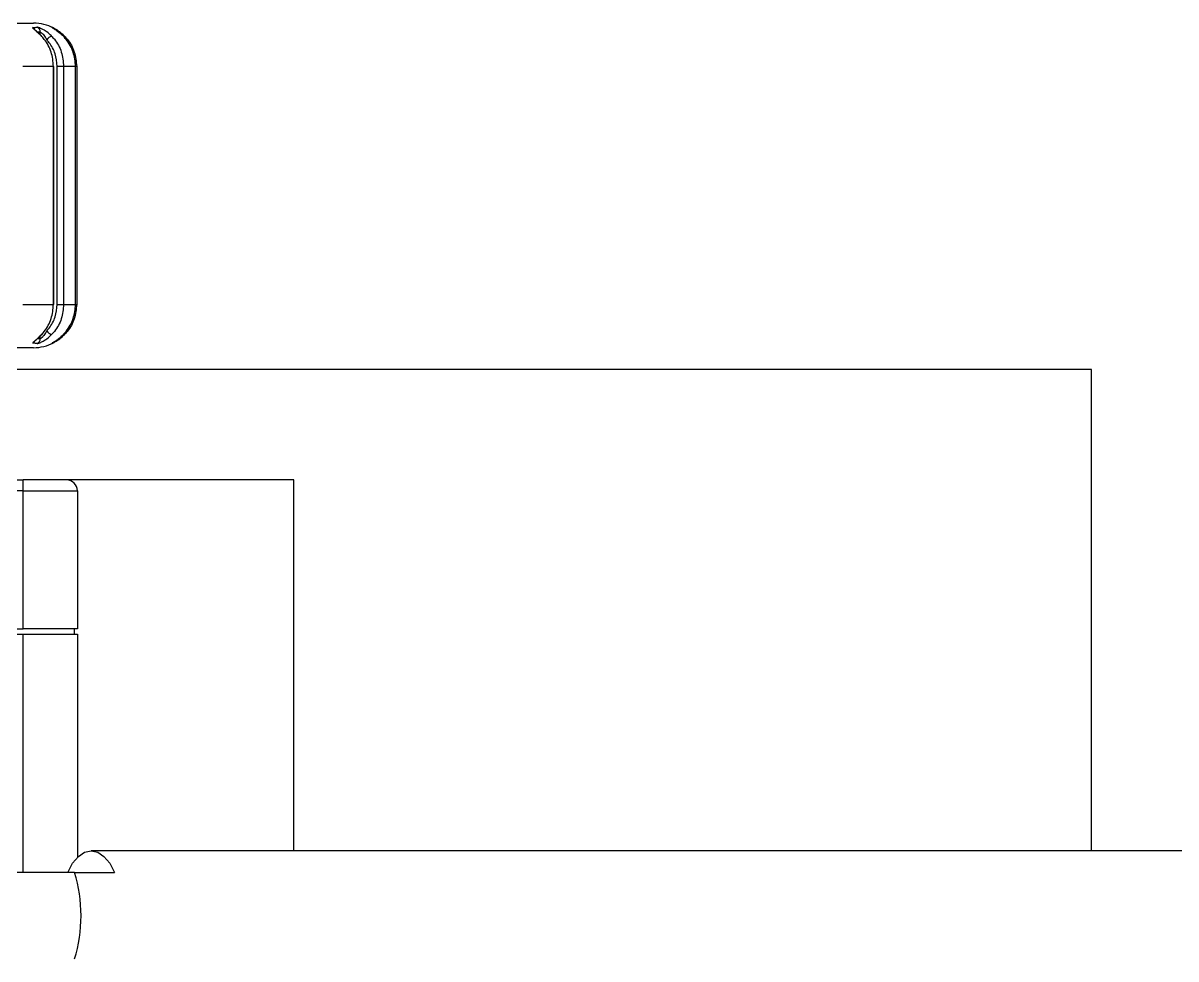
# Model space of a CAD drawing. Header units: millimetres. Extents: x -2889 to 8174, y 2447 to 8478.
# Drawn here: x 1619.6 to 1630.26, y 3404.97 to 3413.62 of the extents above; entities that cross this region are included whole.
import ezdxf

# ---------------------------------------------------------------- set-up
doc = ezdxf.new("R2010")
doc.units = ezdxf.units.MM

msp = doc.modelspace()

# ---------------------------------------------------------------- linework, layer by layer
at = {"color": 7, "linetype": 'Continuous', "lineweight": 25}
for p, q in [((1608.494, 3413.615), (1619.694, 3413.615)), ((1619.879, 3413.215), (1619.596, 3413.215)), ((1619.879, 3411.015), (1619.879, 3413.215)), ((1619.879, 3413.215), (1619.881, 3413.215)), ((1619.881, 3411.015), (1619.881, 3413.215)), ((1619.973, 3413.215), (1619.914, 3413.215)), ((1619.914, 3411.015), (1619.914, 3413.215)), ((1620.084, 3413.215), (1619.973, 3413.215)), ((1619.973, 3413.215), (1619.973, 3411.015)), ((1620.084, 3411.015), (1620.084, 3413.215)), ((1620.084, 3411.015), (1620.084, 3413.215)), ((1620.084, 3413.215), (1620.084, 3413.215)), ((1620.094, 3413.215), (1620.094, 3411.015)), ((1619.596, 3411.015), (1619.879, 3411.015)), ((1619.881, 3411.015), (1619.879, 3411.015)), ((1619.914, 3411.015), (1619.973, 3411.015)), ((1619.973, 3411.015), (1620.084, 3411.015)), ((1620.084, 3411.015), (1620.084, 3411.015)), ((1619.694, 3410.615), (1608.494, 3410.615)), ((1629.474, 3410.415), (1564.474, 3410.415)), ((1629.474, 3405.965), (1629.474, 3410.415)), ((1619.4, 3409.393), (1619.6, 3409.393)), ((1619.6, 3409.293), (1619.6, 3409.393)), ((1620, 3409.393), (1619.6, 3409.393)), ((1622.1, 3409.393), (1620, 3409.393)), ((1622.1, 3405.965), (1622.1, 3409.393)), ((1619.6, 3409.293), (1619.4, 3409.293)), ((1619.6, 3408.018), (1619.6, 3409.293)), ((1619.6, 3409.293), (1620.1, 3409.293)), ((1620.1, 3409.293), (1620.1, 3408.018)), ((1619.4, 3408.018), (1619.6, 3408.018)), ((1620.1, 3408.018), (1619.6, 3408.018)), ((1620.07, 3408.018), (1620.07, 3407.968)), ((1619.4, 3407.968), (1619.6, 3407.968)), ((1619.6, 3407.968), (1620.1, 3407.968)), ((1620.1, 3407.968), (1620.1, 3405.904)), ((1643.06, 3405.965), (1620.228, 3405.965)), ((1620.073, 3405.765), (1619.434, 3405.765)), ((1620.073, 3405.765), (1620.444, 3405.765))]:
    msp.add_line(p, q, dxfattribs=at)
at = {"color": 8, "linetype": 'Continuous', "lineweight": 25}
for p, q in [((1619.757, 3413.508), (1619.757, 3413.532)), ((1620.094, 3413.215), (1620.084, 3413.215)), ((1620.084, 3411.015), (1620.094, 3411.015)), ((1619.757, 3410.699), (1619.757, 3410.723)), ((1619.6, 3405.765), (1619.6, 3407.968))]:
    msp.add_line(p, q, dxfattribs=at)
at = {"color": 7, "linetype": 'Continuous', "lineweight": 25, "flags": 128}
for points in [[(1619.781, 3410.749), (1619.781, 3410.749), (1619.779, 3410.748)], [(1619.872, 3410.658), (1619.872, 3410.658), (1619.865, 3410.654)], [(1619.873, 3410.661), (1619.872, 3410.661), (1619.866, 3410.657)], [(1620.011, 3405.765), (1620.056, 3405.85), (1620.109, 3405.913), (1620.167, 3405.952), (1620.228, 3405.965), (1620.288, 3405.952), (1620.346, 3405.913), (1620.399, 3405.85), (1620.444, 3405.765)]]:
    msp.add_lwpolyline(points, dxfattribs=at)
at = {"color": 8, "linetype": 'Continuous', "lineweight": 25}
for centre, radius, start, end in [((1619.665, 3413.53), 0.0496, 34.5548, 63.1249), ((1619.844, 3413.532), 0.05, 41.8889, 64.5849), ((1619.665, 3410.701), 0.0496, 296.8748, 325.3571)]:
    msp.add_arc(centre, radius, start, end, dxfattribs=at)
at = {"color": 7, "linetype": 'Continuous', "lineweight": 25}
for centre, radius, start, end in [((1619.694, 3413.215), 0.4, 62.0225, 90), ((1619.707, 3413.532), 0.0501, 359.7762, 63.7422), ((1619.923, 3413.369), 0.141, 115.8226, 139.3493), ((1619.923, 3410.862), 0.141, 220.6507, 244.1774), ((1619.694, 3411.015), 0.4, 270, 297.7862), ((1619.707, 3410.699), 0.0501, 296.2578, 0.2238), ((1620, 3409.293), 0.1, 0, 90), ((1618.784, 3405.365), 1.35, 0, 17.2353), ((1618.784, 3405.365), 1.35, 342.7647, 0)]:
    msp.add_arc(centre, radius, start, end, dxfattribs=at)
for points, knots in [([(1619.688, 3413.574), (1619.687, 3413.574), (1619.685, 3413.573), (1619.688, 3413.568), (1619.697, 3413.561), (1619.712, 3413.548), (1619.743, 3413.521), (1619.766, 3413.497), (1619.779, 3413.483)], [0, 0, 0, 0, 0.092122, 0.262386, 0.269354, 0.484813, 0.707237, 1, 1, 1, 1]), ([(1619.688, 3413.574), (1619.695, 3413.575), (1619.708, 3413.576), (1619.722, 3413.577), (1619.729, 3413.577)], [0, 0, 0, 0, 0.502163, 1, 1, 1, 1]), ([(1619.778, 3413.484), (1619.774, 3413.49), (1619.758, 3413.508), (1619.735, 3413.529), (1619.715, 3413.546), (1619.707, 3413.554), (1619.704, 3413.557), (1619.704, 3413.556), (1619.704, 3413.556)], [0, 0, 0, 0, 0.16536, 0.530363, 0.752492, 0.88644, 0.97382, 1, 1, 1, 1]), ([(1619.862, 3413.495), (1619.861, 3413.496), (1619.847, 3413.51), (1619.823, 3413.531), (1619.788, 3413.553), (1619.76, 3413.567), (1619.739, 3413.575), (1619.732, 3413.576), (1619.729, 3413.577)], [0, 0, 0, 0, 0.017221, 0.303134, 0.498408, 0.673919, 0.839322, 1, 1, 1, 1]), ([(1619.98, 3413.495), (1619.979, 3413.496), (1619.965, 3413.51), (1619.941, 3413.531), (1619.909, 3413.553), (1619.885, 3413.567), (1619.869, 3413.575), (1619.867, 3413.576), (1619.865, 3413.577)], [0, 0, 0, 0, 0.017221, 0.303134, 0.498408, 0.673919, 0.839322, 1, 1, 1, 1]), ([(1619.866, 3413.574), (1619.866, 3413.575), (1619.866, 3413.576), (1619.865, 3413.577), (1619.865, 3413.577)], [0, 0, 0, 0, 0.501974, 1, 1, 1, 1]), ([(1619.893, 3413.557), (1619.888, 3413.561), (1619.879, 3413.566), (1619.873, 3413.57), (1619.873, 3413.57), (1619.873, 3413.57)], [0, 0, 0, 0, 0.560126, 0.866722, 1, 1, 1, 1]), ([(1619.893, 3413.557), (1619.898, 3413.554), (1619.912, 3413.545), (1619.944, 3413.521), (1619.968, 3413.496), (1619.981, 3413.483)], [0, 0, 0, 0, 0.188864, 0.53906, 1, 1, 1, 1]), ([(1619.757, 3413.532), (1619.758, 3413.531), (1619.759, 3413.531), (1619.764, 3413.528), (1619.772, 3413.523), (1619.784, 3413.511), (1619.801, 3413.49), (1619.81, 3413.472), (1619.816, 3413.46)], [0, 0, 0, 0, 0.11624, 0.138706, 0.285713, 0.452162, 0.653789, 1, 1, 1, 1]), ([(1619.879, 3413.215), (1619.875, 3413.26), (1619.866, 3413.35), (1619.818, 3413.437), (1619.784, 3413.477), (1619.779, 3413.483)], [0, 0, 0, 0, 0.460321, 0.920593, 1, 1, 1, 1]), ([(1619.914, 3413.215), (1619.91, 3413.255), (1619.902, 3413.333), (1619.857, 3413.414), (1619.824, 3413.452), (1619.816, 3413.46)], [0, 0, 0, 0, 0.435439, 0.870878, 1, 1, 1, 1]), ([(1619.862, 3413.495), (1619.87, 3413.485), (1619.909, 3413.443), (1619.96, 3413.35), (1619.969, 3413.26), (1619.973, 3413.215)], [0, 0, 0, 0, 0.129122, 0.56456, 1, 1, 1, 1]), ([(1619.98, 3413.495), (1619.989, 3413.485), (1620.028, 3413.443), (1620.08, 3413.35), (1620.089, 3413.26), (1620.094, 3413.215)], [0, 0, 0, 0, 0.129122, 0.56456, 1, 1, 1, 1]), ([(1620.084, 3413.215), (1620.079, 3413.26), (1620.07, 3413.35), (1620.02, 3413.437), (1619.986, 3413.477), (1619.981, 3413.483)], [0, 0, 0, 0, 0.460321, 0.920593, 1, 1, 1, 1]), ([(1619.779, 3410.748), (1619.784, 3410.754), (1619.818, 3410.794), (1619.866, 3410.881), (1619.875, 3410.971), (1619.879, 3411.015)], [0, 0, 0, 0, 0.079407, 0.539679, 1, 1, 1, 1]), ([(1619.816, 3410.771), (1619.824, 3410.779), (1619.857, 3410.817), (1619.902, 3410.898), (1619.91, 3410.976), (1619.914, 3411.015)], [0, 0, 0, 0, 0.129122, 0.564561, 1, 1, 1, 1]), ([(1619.973, 3411.015), (1619.969, 3410.971), (1619.96, 3410.881), (1619.909, 3410.788), (1619.87, 3410.746), (1619.862, 3410.736)], [0, 0, 0, 0, 0.43544, 0.870878, 1, 1, 1, 1]), ([(1620.094, 3411.015), (1620.089, 3410.971), (1620.08, 3410.881), (1620.028, 3410.788), (1619.989, 3410.746), (1619.98, 3410.736)], [0, 0, 0, 0, 0.4354396, 0.8708783, 1, 1, 1, 1]), ([(1619.981, 3410.748), (1619.986, 3410.754), (1620.02, 3410.794), (1620.07, 3410.881), (1620.079, 3410.971), (1620.084, 3411.015)], [0, 0, 0, 0, 0.079407, 0.539679, 1, 1, 1, 1]), ([(1619.816, 3410.771), (1619.81, 3410.759), (1619.8, 3410.741), (1619.784, 3410.72), (1619.774, 3410.71), (1619.767, 3410.704), (1619.762, 3410.702), (1619.759, 3410.7), (1619.758, 3410.699), (1619.757, 3410.699)], [0, 0, 0, 0, 0.3437348, 0.56662, 0.7039681, 0.7627338, 0.8790153, 0.917663, 1, 1, 1, 1]), ([(1619.779, 3410.748), (1619.778, 3410.747), (1619.765, 3410.732), (1619.742, 3410.709), (1619.713, 3410.684), (1619.695, 3410.669), (1619.685, 3410.66), (1619.687, 3410.658), (1619.688, 3410.657)], [0, 0, 0, 0, 0.017352, 0.313761, 0.508689, 0.681484, 0.843326, 1, 1, 1, 1]), ([(1619.729, 3410.654), (1619.722, 3410.654), (1619.708, 3410.655), (1619.695, 3410.656), (1619.688, 3410.657)], [0, 0, 0, 0, 0.497837, 1, 1, 1, 1]), ([(1619.704, 3410.674), (1619.704, 3410.675), (1619.704, 3410.675), (1619.707, 3410.678), (1619.715, 3410.684), (1619.731, 3410.698), (1619.754, 3410.72), (1619.772, 3410.739), (1619.781, 3410.749)], [0, 0, 0, 0, 0.0464, 0.125097, 0.242476, 0.430302, 0.707522, 1, 1, 1, 1]), ([(1619.729, 3410.654), (1619.731, 3410.654), (1619.735, 3410.655), (1619.754, 3410.661), (1619.784, 3410.675), (1619.823, 3410.7), (1619.847, 3410.723), (1619.862, 3410.736)], [0, 0, 0, 0, 0.096023, 0.272505, 0.481898, 0.698908, 1, 1, 1, 1]), ([(1619.865, 3410.654), (1619.866, 3410.654), (1619.867, 3410.655), (1619.88, 3410.661), (1619.905, 3410.675), (1619.941, 3410.7), (1619.966, 3410.723), (1619.98, 3410.736)], [0, 0, 0, 0, 0.0960234, 0.272505, 0.4818975, 0.6989082, 1, 1, 1, 1]), ([(1619.865, 3410.654), (1619.865, 3410.654), (1619.866, 3410.655), (1619.866, 3410.656), (1619.866, 3410.657)], [0, 0, 0, 0, 0.497684, 1, 1, 1, 1]), ([(1619.873, 3410.661), (1619.872, 3410.661), (1619.872, 3410.661), (1619.875, 3410.662), (1619.881, 3410.666), (1619.896, 3410.675), (1619.921, 3410.692), (1619.941, 3410.709), (1619.952, 3410.719)], [0, 0, 0, 0, 0.0198377, 0.0894482, 0.2179506, 0.4037189, 0.6673599, 1, 1, 1, 1]), ([(1619.981, 3410.748), (1619.98, 3410.747), (1619.971, 3410.737), (1619.961, 3410.728), (1619.951, 3410.72)], [0, 0, 0, 0, 0.082063, 1, 1, 1, 1])]:
    msp.add_open_spline(points, degree=3, knots=knots, dxfattribs=at)
at = {"color": 8, "linetype": 'Continuous', "lineweight": 25}
for points, knots in [([(1619.866, 3413.574), (1619.867, 3413.574), (1619.868, 3413.573), (1619.875, 3413.568), (1619.884, 3413.563), (1619.889, 3413.56), (1619.893, 3413.557)], [0, 0, 0, 0, 0.252487, 0.719149, 0.738244, 1, 1, 1, 1]), ([(1619.757, 3413.532), (1619.75, 3413.531), (1619.742, 3413.531), (1619.734, 3413.531), (1619.733, 3413.531)], [0, 0, 0, 0, 0.872684, 1, 1, 1, 1]), ([(1619.733, 3410.7), (1619.734, 3410.7), (1619.742, 3410.7), (1619.75, 3410.7), (1619.757, 3410.699)], [0, 0, 0, 0, 0.129388, 1, 1, 1, 1]), ([(1619.951, 3410.72), (1619.947, 3410.715), (1619.933, 3410.701), (1619.909, 3410.684), (1619.886, 3410.669), (1619.87, 3410.66), (1619.867, 3410.658), (1619.866, 3410.657)], [0, 0, 0, 0, 0.129753, 0.37695, 0.596078, 0.801315, 1, 1, 1, 1])]:
    msp.add_open_spline(points, degree=3, knots=knots, dxfattribs=at)

doc.saveas('drawing.dxf')
